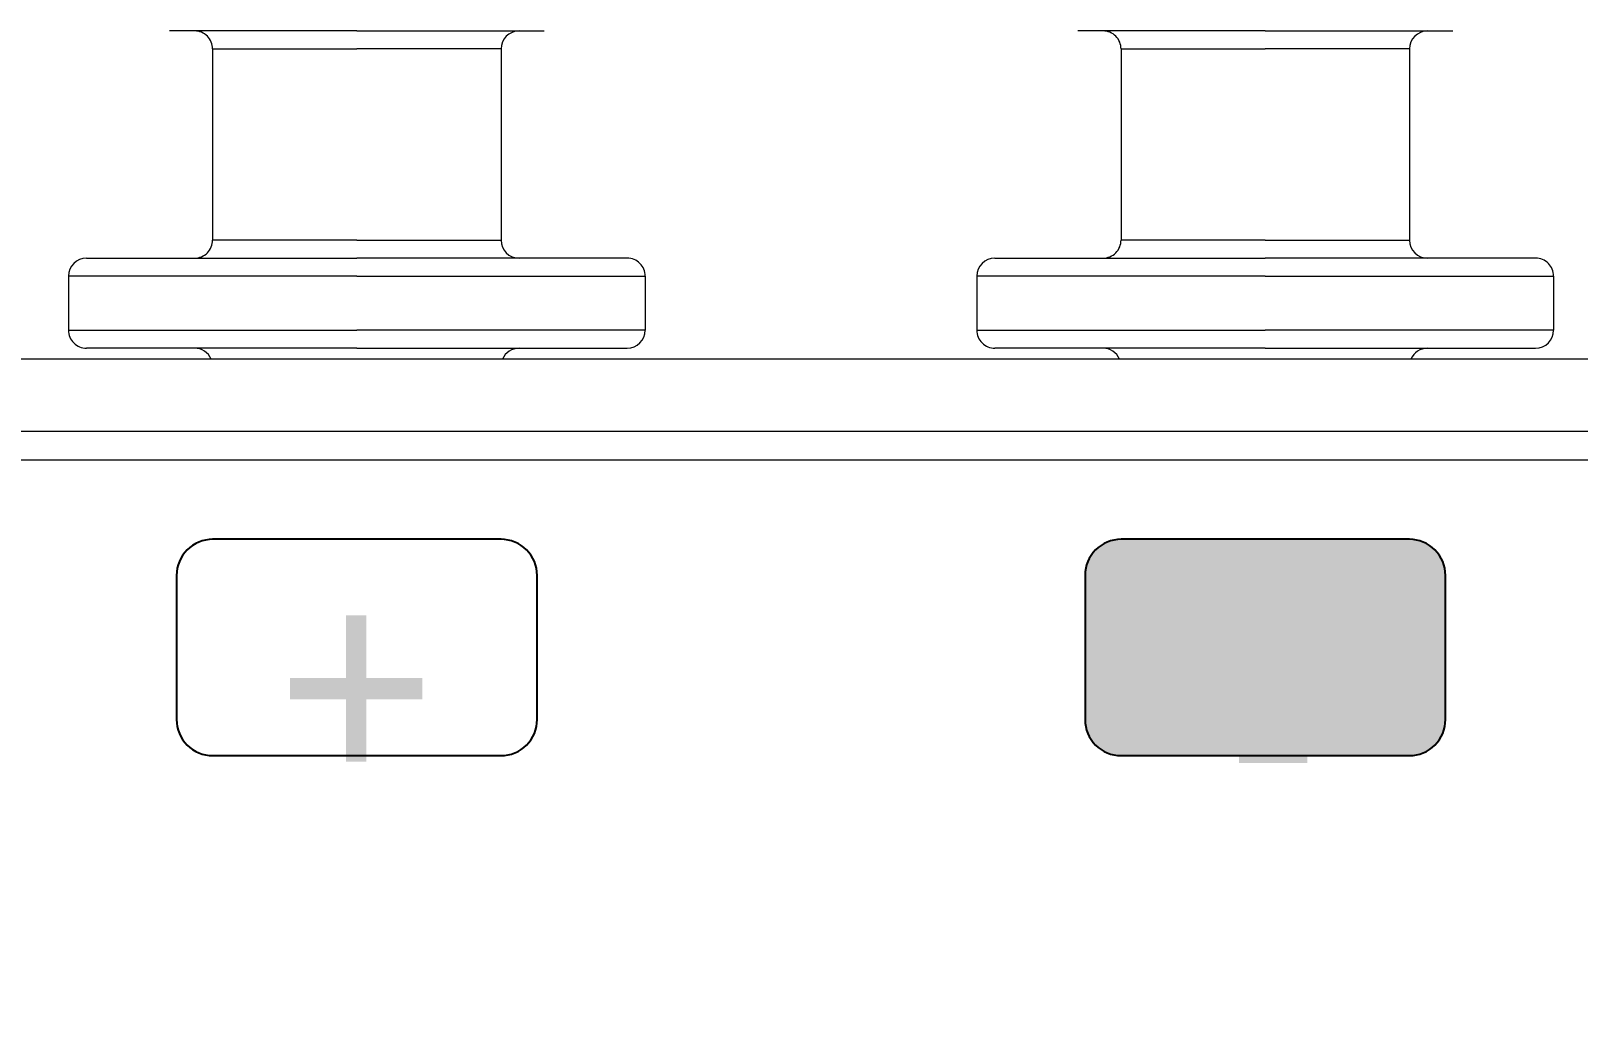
# Model space of a CAD drawing. Header units: millimetres. Extents: x 8533 to 164433, y 5768 to 115327.
# Drawn here: x 56686 to 58389, y 108013 to 109098 of the extents above; entities that cross this region are included whole.
import ezdxf
from ezdxf.enums import TextEntityAlignment as Align

# ---------------------------------------------------------------- set-up
doc = ezdxf.new("R2010")
doc.units = ezdxf.units.MM
doc.header["$LTSCALE"] = 250
doc.layers.add('06_G-ENP_심볼', color=3, linetype='Continuous')
doc.layers.add('text', color=3, linetype='Continuous')
doc.layers.add('Layer0000', color=7, linetype='Continuous', lineweight=20)
doc.styles.get("Standard").update_dxf_attribs({"font": ''})
doc.styles.get('Standard').set_extended_font_data('Malgun Gothic')

# ---------------------------------------------------------------- blocks, each defined once
blk = doc.blocks.new('zw$82BC')
h = blk.add_hatch()
h.set_pattern_fill('ANGLE', color=254, scale=9.166667)
h.set_pattern_definition([(0, (-2e-13, 8e-12), (0, 64.03), [46.567, -17.463]), (90, (-2e-13, 8e-12), (-64.03, 4e-15), [46.567, -17.463])])
h.paths.add_polyline_path([(14.2, 101.3), (14.2, 99.3, 0.414214), (14.7, 98.8), (18.7, 98.8, 0.414214), (19.2, 99.3), (19.2, 101.3, 0.414214), (18.7, 101.8), (14.7, 101.8, 0.414214)])
h = blk.add_hatch(color=254)
h.dxf.hatch_style = 1
h.paths.add_polyline_path([(26.8, 101.3), (26.8, 99.3, 0.414214), (27.3, 98.8), (31.3, 98.8, 0.414214), (31.8, 99.3), (31.8, 101.3, 0.414214), (31.3, 101.8), (27.3, 101.8, 0.414214)])
at = {"color": 252, "linetype": 'Continuous', "lineweight": 20}
blk.add_lwpolyline([(41.1, 102.9), (4.9, 102.9, 0.414214), (1.4, 99.4), (1.4, 55.5), (14.9, 55.5), (14.9, 1.4), (41.1, 1.4, 0.414214), (44.6, 4.9), (44.6, 99.4, 0.414214)], format="xyb", close=True, dxfattribs=at)
at = {"color": 0, "linetype": 'Continuous', "lineweight": 20}
blk.add_lwpolyline([(39.5, 11), (44.6, 11), (44.6, 99.4, 0.414214), (41.1, 102.9), (4.9, 102.9, 0.414214), (1.4, 99.4), (1.4, 90.5), (6.5, 90.5)], format="xyb", dxfattribs=at)
for points in [[(14.7, 98.8), (18.7, 98.8, 0.414214), (19.2, 99.3), (19.2, 101.3, 0.414214), (18.7, 101.8), (14.7, 101.8, 0.414214), (14.2, 101.3), (14.2, 99.3, 0.414214)], [(27.3, 98.8), (31.3, 98.8, 0.414214), (31.8, 99.3), (31.8, 101.3, 0.414214), (31.3, 101.8), (27.3, 101.8, 0.414214), (26.8, 101.3), (26.8, 99.3, 0.414214)]]:
    blk.add_lwpolyline(points, format="xyb", close=True)
at = {"layer": 'Layer0000', "color": 253, "linetype": 'Continuous', "lineweight": 20}
for p, q in [((16.7, 108.85), (14.1, 108.85)), ((16.7, 108.85), (19.3, 108.85)), ((29.3, 108.85), (26.7, 108.85)), ((29.3, 108.85), (31.9, 108.85)), ((14.7, 108.6), (14.7, 105.95)), ((14.7, 108.6), (16.7, 108.6)), ((18.7, 108.6), (16.7, 108.6)), ((18.7, 108.6), (18.7, 105.95)), ((27.3, 108.6), (27.3, 105.95)), ((27.3, 108.6), (29.3, 108.6)), ((31.3, 108.6), (29.3, 108.6)), ((31.3, 108.6), (31.3, 105.95)), ((16.7, 105.95), (14.7, 105.95)), ((16.7, 105.95), (18.7, 105.95)), ((29.3, 105.95), (27.3, 105.95)), ((29.3, 105.95), (31.3, 105.95)), ((12.95, 105.7), (16.7, 105.7)), ((20.45, 105.7), (16.7, 105.7)), ((25.55, 105.7), (29.3, 105.7)), ((33.05, 105.7), (29.3, 105.7)), ((12.7, 105.45), (12.7, 104.7)), ((16.7, 105.45), (12.7, 105.45)), ((16.7, 105.45), (20.7, 105.45)), ((20.7, 105.45), (20.7, 104.7)), ((25.3, 105.45), (25.3, 104.7)), ((29.3, 105.45), (25.3, 105.45)), ((29.3, 105.45), (33.3, 105.45)), ((33.3, 105.45), (33.3, 104.7)), ((12.7, 104.7), (16.7, 104.7)), ((20.7, 104.7), (16.7, 104.7)), ((25.3, 104.7), (29.3, 104.7)), ((33.3, 104.7), (29.3, 104.7)), ((41.001, 104.3), (4.999, 104.3)), ((16.7, 104.45), (12.95, 104.45)), ((16.7, 104.45), (20.45, 104.45)), ((29.3, 104.45), (25.55, 104.45)), ((29.3, 104.45), (33.05, 104.45)), ((4.999, 103.3), (41.001, 103.3))]:
    blk.add_line(p, q, dxfattribs=at)
for centre, start, end in [((14.45, 108.6), 359.9954, 90), ((18.95, 108.6), 90.0809, 180.0046), ((27.05, 108.6), 359.9954, 90), ((31.55, 108.6), 90.0809, 180.0046), ((14.45, 105.95), 269.982, 0.0046), ((18.95, 105.95), 179.9954, 269.9191), ((27.05, 105.95), 269.982, 0.0046), ((31.55, 105.95), 179.9954, 269.9191), ((12.95, 105.45), 90, 180), ((20.45, 105.45), 0, 90.0033), ((25.55, 105.45), 90, 180), ((33.05, 105.45), 0, 90.0033), ((12.95, 104.7), 180, 270.0067), ((20.45, 104.7), 270, 0), ((25.55, 104.7), 180, 270.0067), ((33.05, 104.7), 270, 0), ((14.45, 104.2), 23.5793, 90), ((18.95, 104.2), 90.0809, 156.4207), ((27.05, 104.2), 23.5793, 90), ((31.55, 104.2), 90.0809, 156.4207)]:
    blk.add_arc(centre, 0.25, start, end, dxfattribs=at)
at = {"layer": 'text', "color": 7}
for s, p in [('+', (16.694, 99.748)), ('-', (29.411, 99.238))]:
    blk.add_text(s, height=3, dxfattribs=at).set_placement(p, align=Align.MIDDLE)

msp = doc.modelspace()

# ---------------------------------------------------------------- block references
at = {"layer": '06_G-ENP_심볼', "color": 0, "xscale": 79.36842069133647, "yscale": 79.36842069133647, "zscale": 79.36842069133647}
msp.add_blockref('zw$82BC', (55718.9, 100459.2, -0.3), dxfattribs=at)

doc.saveas('drawing.dxf')
